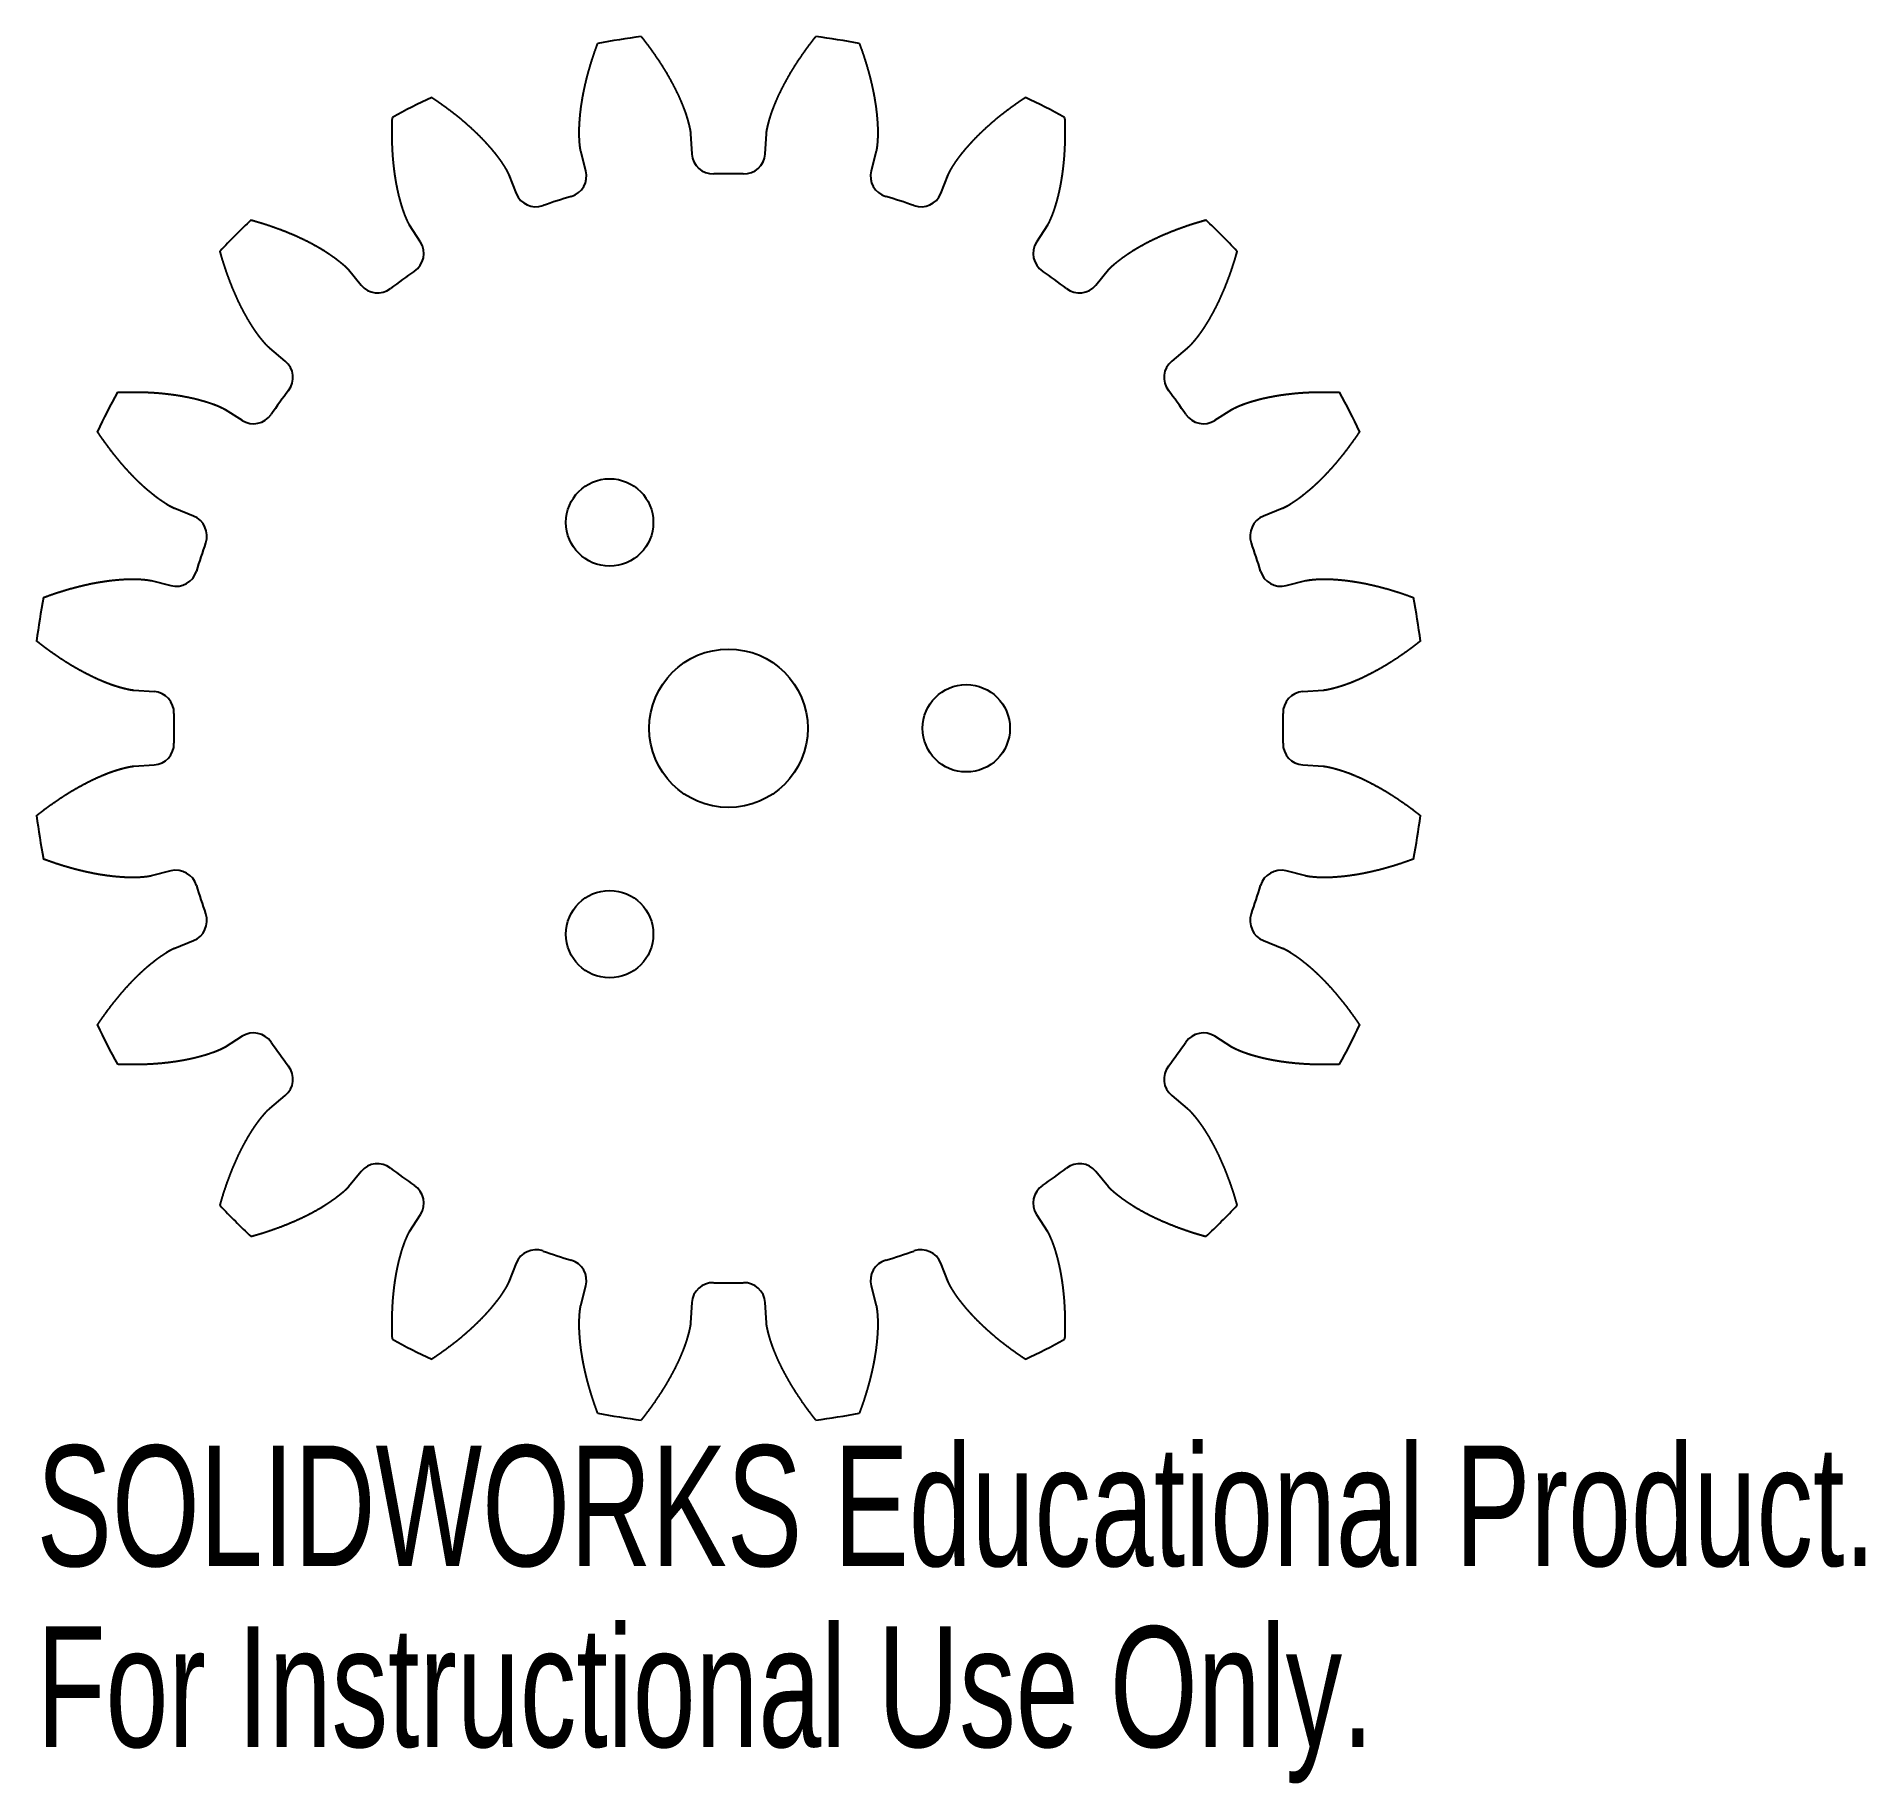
# Model space of a CAD drawing. Header units: inches. Extents: x -1.09 to 1.79, y -1.66 to 1.09.
import ezdxf

# ---------------------------------------------------------------- set-up
doc = ezdxf.new("R2010")
doc.units = ezdxf.units.IN
doc.header["$MEASUREMENT"] = 0
doc.styles.add('SLDTEXTSTYLE0', font='TXT', dxfattribs={"width": 0.7})

msp = doc.modelspace()

# ---------------------------------------------------------------- linework, layer by layer
at = {"color": 7, "linetype": 'Continuous', "lineweight": 25}
for p, q in [((-0.0598, 0.9378), (-0.0577, 0.9061)), ((0.0577, 0.9061), (0.0598, 0.9378)), ((-0.2251, 0.8796), (-0.233, 0.9104)), ((0.233, 0.9104), (0.2251, 0.8796)), ((-0.3466, 0.8734), (-0.3349, 0.8439)), ((0.3349, 0.8439), (0.3466, 0.8734)), ((-0.4859, 0.767), (-0.5029, 0.7938)), ((0.5029, 0.7938), (0.4859, 0.767)), ((-0.5996, 0.7236), (-0.5793, 0.6991)), ((0.5793, 0.6991), (0.5996, 0.7236)), ((-0.6991, 0.5793), (-0.7236, 0.5996)), ((0.7236, 0.5996), (0.6991, 0.5793)), ((-0.7938, 0.5029), (-0.767, 0.4859)), ((0.767, 0.4859), (0.7938, 0.5029)), ((-0.8439, 0.3349), (-0.8734, 0.3466)), ((0.8734, 0.3466), (0.8439, 0.3349)), ((-0.9104, 0.233), (-0.8796, 0.2251)), ((0.8796, 0.2251), (0.9104, 0.233)), ((-0.9061, 0.0577), (-0.9378, 0.0598)), ((0.9378, 0.0598), (0.9061, 0.0577)), ((-0.9378, -0.0598), (-0.9061, -0.0577)), ((0.9061, -0.0577), (0.9378, -0.0598)), ((-0.8796, -0.2251), (-0.9104, -0.233)), ((0.9104, -0.233), (0.8796, -0.2251)), ((-0.8734, -0.3466), (-0.8439, -0.3349)), ((0.8439, -0.3349), (0.8734, -0.3466)), ((-0.767, -0.4859), (-0.7938, -0.5029)), ((0.7938, -0.5029), (0.767, -0.4859)), ((-0.7236, -0.5996), (-0.6991, -0.5793)), ((0.6991, -0.5793), (0.7236, -0.5996)), ((-0.5793, -0.6991), (-0.5996, -0.7236)), ((0.5996, -0.7236), (0.5793, -0.6991)), ((-0.5029, -0.7938), (-0.4859, -0.767)), ((0.4859, -0.767), (0.5029, -0.7938)), ((-0.3349, -0.8439), (-0.3466, -0.8734)), ((0.3466, -0.8734), (0.3349, -0.8439)), ((-0.233, -0.9104), (-0.2251, -0.8796)), ((0.2251, -0.8796), (0.233, -0.9104)), ((-0.0577, -0.9061), (-0.0598, -0.9378)), ((0.0598, -0.9378), (0.0577, -0.9061))]:
    msp.add_line(p, q, dxfattribs=at)
for centre, radius in [((-0.1875, 0.3248), 0.0689), ((0, 0), 0.125), ((0.375, 0), 0.0689), ((-0.1875, -0.3248), 0.0689)]:
    msp.add_circle(centre, radius, dxfattribs=at)
for centre, radius, start, end in [((0, 0), 1.1, 97.1903, 100.8097), ((0, 0), 1.1, 79.1903, 82.8097), ((0, 0), 1.1, 115.1903, 118.8097), ((0, 0), 1.1, 61.1903, 64.8097), ((-0.0243, 0.9082), 0.0336, 183.646, 271.5298), ((0.0243, 0.9082), 0.0336, 268.4702, 356.354), ((-0.2576, 0.8713), 0.0336, 286.4702, 14.354), ((0, 0), 0.875, 88.4702, 91.5298), ((0.2576, 0.8713), 0.0336, 165.646, 253.5298), ((-0.3037, 0.8563), 0.0336, 201.646, 289.5298), ((0, 0), 0.875, 106.4702, 109.5298), ((0, 0), 0.875, 70.4702, 73.5298), ((0.3037, 0.8563), 0.0336, 250.4702, 338.354), ((0, 0), 1.1, 133.1903, 136.8097), ((0, 0), 1.1, 43.1903, 46.8097), ((-0.5142, 0.749), 0.0336, 304.4702, 32.354), ((0.5142, 0.749), 0.0336, 147.646, 235.5298), ((0, 0), 0.875, 124.4702, 127.5298), ((0, 0), 0.875, 52.4702, 55.5298), ((-0.5535, 0.7205), 0.0336, 219.646, 307.5298), ((0.5535, 0.7205), 0.0336, 232.4702, 320.354), ((-0.7205, 0.5535), 0.0336, 322.4702, 50.354), ((0.7205, 0.5535), 0.0336, 129.646, 217.5298), ((0, 0), 1.1, 151.1903, 154.8097), ((0, 0), 0.875, 142.4702, 145.5298), ((0, 0), 0.875, 34.4702, 37.5298), ((0, 0), 1.1, 25.1903, 28.8097), ((-0.749, 0.5142), 0.0336, 237.646, 325.5298), ((0.749, 0.5142), 0.0336, 214.4702, 302.354), ((-0.8563, 0.3037), 0.0336, 340.4702, 68.354), ((0.8563, 0.3037), 0.0336, 111.646, 199.5298), ((0, 0), 0.875, 160.4702, 163.5298), ((0, 0), 0.875, 16.4702, 19.5298), ((-0.8713, 0.2576), 0.0336, 255.646, 343.5298), ((0.8713, 0.2576), 0.0336, 196.4702, 284.354), ((0, 0), 1.1, 169.1903, 172.8097), ((0, 0), 1.1, 7.1903, 10.8097), ((-0.9082, 0.0243), 0.0336, 358.4702, 86.354), ((0.9082, 0.0243), 0.0336, 93.646, 181.5298), ((0, 0), 0.875, 178.4702, 181.5298), ((0, 0), 0.875, 358.4702, 1.5298), ((-0.9082, -0.0243), 0.0336, 273.646, 1.5298), ((0.9082, -0.0243), 0.0336, 178.4702, 266.354), ((0, 0), 1.1, 187.1903, 190.8097), ((0, 0), 1.1, 349.1903, 352.8097), ((-0.8713, -0.2576), 0.0336, 16.4702, 104.354), ((0.8713, -0.2576), 0.0336, 75.646, 163.5298), ((0, 0), 0.875, 196.4702, 199.5298), ((0, 0), 0.875, 340.4702, 343.5298), ((-0.8563, -0.3037), 0.0336, 291.646, 19.5298), ((0.8563, -0.3037), 0.0336, 160.4702, 248.354), ((0, 0), 1.1, 205.1903, 208.8097), ((-0.749, -0.5142), 0.0336, 34.4702, 122.354), ((0.749, -0.5142), 0.0336, 57.646, 145.5298), ((0, 0), 1.1, 331.1903, 334.8097), ((0, 0), 0.875, 214.4702, 217.5298), ((0, 0), 0.875, 322.4702, 325.5298), ((-0.7205, -0.5535), 0.0336, 309.646, 37.5298), ((0.7205, -0.5535), 0.0336, 142.4702, 230.354), ((-0.5535, -0.7205), 0.0336, 52.4702, 140.354), ((0.5535, -0.7205), 0.0336, 39.646, 127.5298), ((0, 0), 0.875, 232.4702, 235.5298), ((0, 0), 0.875, 304.4702, 307.5298), ((-0.5142, -0.749), 0.0336, 327.646, 55.5298), ((0.5142, -0.749), 0.0336, 124.4702, 212.354), ((0, 0), 1.1, 223.1903, 226.8097), ((0, 0), 1.1, 313.1903, 316.8097), ((-0.3037, -0.8563), 0.0336, 70.4702, 158.354), ((0, 0), 0.875, 250.4702, 253.5298), ((0, 0), 0.875, 286.4702, 289.5298), ((0.3037, -0.8563), 0.0336, 21.646, 109.5298), ((-0.2576, -0.8713), 0.0336, 345.646, 73.5298), ((0.2576, -0.8713), 0.0336, 106.4702, 194.354), ((-0.0243, -0.9082), 0.0336, 88.4702, 176.354), ((0, 0), 0.875, 268.4702, 271.5298), ((0.0243, -0.9082), 0.0336, 3.646, 91.5298), ((0, 0), 1.1, 241.1903, 244.8097), ((0, 0), 1.1, 295.1903, 298.8097), ((0, 0), 1.1, 259.1903, 262.8097), ((0, 0), 1.1, 277.1903, 280.8097)]:
    msp.add_arc(centre, radius, start, end, dxfattribs=at)
for points, knots in [([(-0.233, 0.9104), (-0.233, 0.9106), (-0.2332, 0.9113), (-0.2334, 0.9127), (-0.2338, 0.9149), (-0.2342, 0.9177), (-0.2346, 0.9213), (-0.235, 0.9257), (-0.2353, 0.9305), (-0.2354, 0.9357), (-0.2354, 0.9409), (-0.2354, 0.9462), (-0.2352, 0.9514), (-0.2348, 0.9577), (-0.2342, 0.9654), (-0.2333, 0.9743), (-0.2319, 0.9845), (-0.2302, 0.9949), (-0.2283, 1.0051), (-0.226, 1.0154), (-0.2236, 1.0255), (-0.2209, 1.0359), (-0.2181, 1.0455), (-0.2148, 1.0562), (-0.2119, 1.0649), (-0.2087, 1.0739), (-0.2071, 1.0783), (-0.2063, 1.0805)], [0, 0, 0, 0, 0, 0.0053767, 0.0150837, 0.0285318, 0.0466101, 0.0648548, 0.0921105, 0.1194762, 0.1468425, 0.1742089, 0.201575, 0.228941, 0.2563073, 0.307035, 0.3617674, 0.4164997, 0.4712319, 0.5259643, 0.5806966, 0.635429, 0.6901614, 0.7448937, 0.7996261, 0.8543584, 0.9090909, 0.9090909, 0.9090909, 0.9090909, 0.9090909]), ([(-0.1377, 1.0913), (-0.1362, 1.0895), (-0.1333, 1.0858), (-0.1275, 1.0783), (-0.1221, 1.0709), (-0.1156, 1.0617), (-0.11, 1.0534), (-0.1042, 1.0444), (-0.0988, 1.0356), (-0.0935, 1.0264), (-0.0885, 1.0173), (-0.0837, 1.008), (-0.0792, 0.9987), (-0.0756, 0.9905), (-0.0726, 0.9834), (-0.0703, 0.9775), (-0.0685, 0.9726), (-0.0668, 0.9676), (-0.0653, 0.9626), (-0.0638, 0.9576), (-0.0626, 0.953), (-0.0616, 0.9487), (-0.0608, 0.9451), (-0.0603, 0.9423), (-0.06, 0.9401), (-0.0598, 0.9388), (-0.0598, 0.938), (-0.0598, 0.9378)], [0, 0, 0, 0, 0, 0.0547325, 0.1094648, 0.1641972, 0.2189295, 0.2736619, 0.3283943, 0.3831266, 0.437859, 0.4925913, 0.5473236, 0.6020559, 0.6527836, 0.6801499, 0.707516, 0.7348821, 0.7622484, 0.7896147, 0.8169804, 0.8442361, 0.8624808, 0.8805591, 0.8940072, 0.9037142, 0.9090909, 0.9090909, 0.9090909, 0.9090909, 0.9090909]), ([(0.0598, 0.9378), (0.0598, 0.938), (0.0598, 0.9388), (0.06, 0.9401), (0.0603, 0.9423), (0.0608, 0.9451), (0.0616, 0.9487), (0.0626, 0.953), (0.0638, 0.9576), (0.0653, 0.9626), (0.0668, 0.9676), (0.0685, 0.9726), (0.0703, 0.9775), (0.0726, 0.9834), (0.0756, 0.9905), (0.0792, 0.9987), (0.0837, 1.008), (0.0885, 1.0173), (0.0935, 1.0264), (0.0988, 1.0356), (0.1042, 1.0444), (0.11, 1.0534), (0.1156, 1.0617), (0.1221, 1.0709), (0.1275, 1.0783), (0.1333, 1.0858), (0.1362, 1.0895), (0.1377, 1.0913)], [0, 0, 0, 0, 0, 0.0053767, 0.0150837, 0.0285318, 0.0466101, 0.0648548, 0.0921105, 0.1194762, 0.1468425, 0.1742089, 0.201575, 0.228941, 0.2563073, 0.307035, 0.3617674, 0.4164997, 0.4712319, 0.5259643, 0.5806966, 0.635429, 0.6901614, 0.7448937, 0.7996261, 0.8543584, 0.9090909, 0.9090909, 0.9090909, 0.9090909, 0.9090909]), ([(0.2063, 1.0805), (0.2071, 1.0783), (0.2087, 1.0739), (0.2119, 1.0649), (0.2148, 1.0562), (0.2181, 1.0455), (0.2209, 1.0359), (0.2236, 1.0255), (0.226, 1.0154), (0.2283, 1.0051), (0.2302, 0.9949), (0.2319, 0.9845), (0.2333, 0.9743), (0.2342, 0.9654), (0.2348, 0.9577), (0.2352, 0.9514), (0.2354, 0.9462), (0.2354, 0.9409), (0.2354, 0.9357), (0.2353, 0.9305), (0.235, 0.9257), (0.2346, 0.9213), (0.2342, 0.9177), (0.2338, 0.9149), (0.2334, 0.9127), (0.2332, 0.9113), (0.233, 0.9106), (0.233, 0.9104)], [0, 0, 0, 0, 0, 0.0547325, 0.1094648, 0.1641972, 0.2189295, 0.2736619, 0.3283943, 0.3831266, 0.437859, 0.4925913, 0.5473236, 0.6020559, 0.6527836, 0.6801499, 0.707516, 0.7348821, 0.7622484, 0.7896147, 0.8169804, 0.8442361, 0.8624808, 0.8805591, 0.8940072, 0.9037142, 0.9090909, 0.9090909, 0.9090909, 0.9090909, 0.9090909]), ([(-0.4682, 0.9954), (-0.4662, 0.9941), (-0.4623, 0.9915), (-0.4545, 0.9861), (-0.4471, 0.9807), (-0.438, 0.974), (-0.4302, 0.9679), (-0.4218, 0.9611), (-0.414, 0.9544), (-0.4061, 0.9473), (-0.3985, 0.9402), (-0.391, 0.9328), (-0.384, 0.9254), (-0.3779, 0.9187), (-0.373, 0.9129), (-0.369, 0.9079), (-0.3657, 0.9038), (-0.3626, 0.8996), (-0.3595, 0.8954), (-0.3566, 0.891), (-0.354, 0.887), (-0.3517, 0.8833), (-0.3499, 0.8801), (-0.3486, 0.8776), (-0.3476, 0.8756), (-0.347, 0.8743), (-0.3467, 0.8737), (-0.3466, 0.8734)], [0, 0, 0, 0, 0, 0.0547325, 0.1094648, 0.1641972, 0.2189295, 0.2736619, 0.3283943, 0.3831266, 0.437859, 0.4925913, 0.5473236, 0.6020559, 0.6527836, 0.6801499, 0.707516, 0.7348821, 0.7622484, 0.7896147, 0.8169804, 0.8442361, 0.8624808, 0.8805591, 0.8940072, 0.9037142, 0.9090909, 0.9090909, 0.9090909, 0.9090909, 0.9090909]), ([(0.3466, 0.8734), (0.3467, 0.8737), (0.347, 0.8743), (0.3476, 0.8756), (0.3486, 0.8776), (0.3499, 0.8801), (0.3517, 0.8833), (0.354, 0.887), (0.3566, 0.891), (0.3595, 0.8954), (0.3626, 0.8996), (0.3657, 0.9038), (0.369, 0.9079), (0.373, 0.9129), (0.3779, 0.9187), (0.384, 0.9254), (0.391, 0.9328), (0.3985, 0.9402), (0.4061, 0.9473), (0.414, 0.9544), (0.4218, 0.9611), (0.4302, 0.9679), (0.438, 0.974), (0.4471, 0.9807), (0.4545, 0.9861), (0.4623, 0.9915), (0.4662, 0.9941), (0.4682, 0.9954)], [0, 0, 0, 0, 0, 0.0053767, 0.0150837, 0.0285318, 0.0466101, 0.0648548, 0.0921105, 0.1194762, 0.1468425, 0.1742089, 0.201575, 0.228941, 0.2563073, 0.307035, 0.3617674, 0.4164997, 0.4712319, 0.5259643, 0.5806966, 0.635429, 0.6901614, 0.7448937, 0.7996261, 0.8543584, 0.9090909, 0.9090909, 0.9090909, 0.9090909, 0.9090909]), ([(-0.5029, 0.7938), (-0.503, 0.794), (-0.5034, 0.7947), (-0.504, 0.7958), (-0.5051, 0.7978), (-0.5063, 0.8004), (-0.5078, 0.8037), (-0.5095, 0.8077), (-0.5113, 0.8122), (-0.513, 0.8171), (-0.5147, 0.8221), (-0.5162, 0.8271), (-0.5176, 0.8322), (-0.5193, 0.8383), (-0.5211, 0.8458), (-0.5229, 0.8545), (-0.5248, 0.8646), (-0.5264, 0.875), (-0.5277, 0.8854), (-0.5288, 0.8959), (-0.5296, 0.9062), (-0.5302, 0.9169), (-0.5305, 0.9269), (-0.5306, 0.9382), (-0.5306, 0.9473), (-0.5304, 0.9568), (-0.5302, 0.9615), (-0.5301, 0.9638)], [0, 0, 0, 0, 0, 0.0053767, 0.0150837, 0.0285318, 0.0466101, 0.0648548, 0.0921105, 0.1194762, 0.1468425, 0.1742089, 0.201575, 0.228941, 0.2563073, 0.307035, 0.3617674, 0.4164997, 0.4712319, 0.5259643, 0.5806966, 0.635429, 0.6901614, 0.7448937, 0.7996261, 0.8543584, 0.9090909, 0.9090909, 0.9090909, 0.9090909, 0.9090909]), ([(0.5301, 0.9638), (0.5302, 0.9615), (0.5304, 0.9568), (0.5306, 0.9473), (0.5306, 0.9382), (0.5305, 0.9269), (0.5302, 0.9169), (0.5296, 0.9062), (0.5288, 0.8959), (0.5277, 0.8854), (0.5264, 0.875), (0.5248, 0.8646), (0.5229, 0.8545), (0.5211, 0.8458), (0.5193, 0.8383), (0.5176, 0.8322), (0.5162, 0.8271), (0.5147, 0.8221), (0.513, 0.8171), (0.5113, 0.8122), (0.5095, 0.8077), (0.5078, 0.8037), (0.5063, 0.8004), (0.5051, 0.7978), (0.504, 0.7958), (0.5034, 0.7947), (0.503, 0.794), (0.5029, 0.7938)], [0, 0, 0, 0, 0, 0.0547325, 0.1094648, 0.1641972, 0.2189295, 0.2736619, 0.3283943, 0.3831266, 0.437859, 0.4925913, 0.5473236, 0.6020559, 0.6527836, 0.6801499, 0.707516, 0.7348821, 0.7622484, 0.7896147, 0.8169804, 0.8442361, 0.8624808, 0.8805591, 0.8940072, 0.9037142, 0.9090909, 0.9090909, 0.9090909, 0.9090909, 0.9090909]), ([(-0.7529, 0.802), (-0.7506, 0.8014), (-0.7461, 0.8001), (-0.737, 0.7974), (-0.7283, 0.7946), (-0.7176, 0.791), (-0.7082, 0.7875), (-0.6982, 0.7837), (-0.6886, 0.7797), (-0.679, 0.7755), (-0.6695, 0.771), (-0.6601, 0.7663), (-0.6511, 0.7614), (-0.6433, 0.7569), (-0.6368, 0.7529), (-0.6315, 0.7495), (-0.6271, 0.7465), (-0.6228, 0.7435), (-0.6186, 0.7404), (-0.6145, 0.7372), (-0.6108, 0.7342), (-0.6075, 0.7314), (-0.6047, 0.7289), (-0.6027, 0.7269), (-0.6011, 0.7253), (-0.6002, 0.7243), (-0.5997, 0.7238), (-0.5996, 0.7236)], [0, 0, 0, 0, 0, 0.0547325, 0.1094648, 0.1641972, 0.2189295, 0.2736619, 0.3283943, 0.3831266, 0.437859, 0.4925913, 0.5473236, 0.6020559, 0.6527836, 0.6801499, 0.707516, 0.7348821, 0.7622484, 0.7896147, 0.8169804, 0.8442361, 0.8624808, 0.8805591, 0.8940072, 0.9037142, 0.9090909, 0.9090909, 0.9090909, 0.9090909, 0.9090909]), ([(0.5996, 0.7236), (0.5997, 0.7238), (0.6002, 0.7243), (0.6011, 0.7253), (0.6027, 0.7269), (0.6047, 0.7289), (0.6075, 0.7314), (0.6108, 0.7342), (0.6145, 0.7372), (0.6186, 0.7404), (0.6228, 0.7435), (0.6271, 0.7465), (0.6315, 0.7495), (0.6368, 0.7529), (0.6433, 0.7569), (0.6511, 0.7614), (0.6601, 0.7663), (0.6695, 0.771), (0.679, 0.7755), (0.6886, 0.7797), (0.6982, 0.7837), (0.7082, 0.7875), (0.7176, 0.791), (0.7283, 0.7946), (0.737, 0.7974), (0.7461, 0.8001), (0.7506, 0.8014), (0.7529, 0.802)], [0, 0, 0, 0, 0, 0.0053767, 0.0150837, 0.0285318, 0.0466101, 0.0648548, 0.0921105, 0.1194762, 0.1468425, 0.1742089, 0.201575, 0.228941, 0.2563073, 0.307035, 0.3617674, 0.4164997, 0.4712319, 0.5259643, 0.5806966, 0.635429, 0.6901614, 0.7448937, 0.7996261, 0.8543584, 0.9090909, 0.9090909, 0.9090909, 0.9090909, 0.9090909]), ([(-0.7236, 0.5996), (-0.7238, 0.5997), (-0.7243, 0.6002), (-0.7253, 0.6011), (-0.7269, 0.6027), (-0.7289, 0.6047), (-0.7314, 0.6075), (-0.7342, 0.6108), (-0.7372, 0.6145), (-0.7404, 0.6186), (-0.7435, 0.6228), (-0.7465, 0.6271), (-0.7495, 0.6315), (-0.7529, 0.6368), (-0.7569, 0.6433), (-0.7614, 0.6511), (-0.7663, 0.6601), (-0.771, 0.6695), (-0.7755, 0.679), (-0.7797, 0.6886), (-0.7837, 0.6982), (-0.7875, 0.7082), (-0.791, 0.7176), (-0.7946, 0.7283), (-0.7974, 0.737), (-0.8001, 0.7461), (-0.8014, 0.7506), (-0.802, 0.7529)], [0, 0, 0, 0, 0, 0.0053767, 0.0150837, 0.0285318, 0.0466101, 0.0648548, 0.0921105, 0.1194762, 0.1468425, 0.1742089, 0.201575, 0.228941, 0.2563073, 0.307035, 0.3617674, 0.4164997, 0.4712319, 0.5259643, 0.5806966, 0.635429, 0.6901614, 0.7448937, 0.7996261, 0.8543584, 0.9090909, 0.9090909, 0.9090909, 0.9090909, 0.9090909]), ([(0.802, 0.7529), (0.8014, 0.7506), (0.8001, 0.7461), (0.7974, 0.737), (0.7946, 0.7283), (0.791, 0.7176), (0.7875, 0.7082), (0.7837, 0.6982), (0.7797, 0.6886), (0.7755, 0.679), (0.771, 0.6695), (0.7663, 0.6601), (0.7614, 0.6511), (0.7569, 0.6433), (0.7529, 0.6368), (0.7495, 0.6315), (0.7465, 0.6271), (0.7435, 0.6228), (0.7404, 0.6186), (0.7372, 0.6145), (0.7342, 0.6108), (0.7314, 0.6075), (0.7289, 0.6047), (0.7269, 0.6027), (0.7253, 0.6011), (0.7243, 0.6002), (0.7238, 0.5997), (0.7236, 0.5996)], [0, 0, 0, 0, 0, 0.0547325, 0.1094648, 0.1641972, 0.2189295, 0.2736619, 0.3283943, 0.3831266, 0.437859, 0.4925913, 0.5473236, 0.6020559, 0.6527836, 0.6801499, 0.707516, 0.7348821, 0.7622484, 0.7896147, 0.8169804, 0.8442361, 0.8624808, 0.8805591, 0.8940072, 0.9037142, 0.9090909, 0.9090909, 0.9090909, 0.9090909, 0.9090909]), ([(-0.9638, 0.5301), (-0.9615, 0.5302), (-0.9568, 0.5304), (-0.9473, 0.5306), (-0.9382, 0.5306), (-0.9269, 0.5305), (-0.9169, 0.5302), (-0.9062, 0.5296), (-0.8959, 0.5288), (-0.8854, 0.5277), (-0.875, 0.5264), (-0.8646, 0.5248), (-0.8545, 0.5229), (-0.8458, 0.5211), (-0.8383, 0.5193), (-0.8322, 0.5176), (-0.8271, 0.5162), (-0.8221, 0.5147), (-0.8171, 0.513), (-0.8122, 0.5113), (-0.8077, 0.5095), (-0.8037, 0.5078), (-0.8004, 0.5063), (-0.7978, 0.5051), (-0.7958, 0.504), (-0.7947, 0.5034), (-0.794, 0.503), (-0.7938, 0.5029)], [0, 0, 0, 0, 0, 0.0547325, 0.1094648, 0.1641972, 0.2189295, 0.2736619, 0.3283943, 0.3831266, 0.437859, 0.4925913, 0.5473236, 0.6020559, 0.6527836, 0.6801499, 0.707516, 0.7348821, 0.7622484, 0.7896147, 0.8169804, 0.8442361, 0.8624808, 0.8805591, 0.8940072, 0.9037142, 0.9090909, 0.9090909, 0.9090909, 0.9090909, 0.9090909]), ([(0.7938, 0.5029), (0.794, 0.503), (0.7947, 0.5034), (0.7958, 0.504), (0.7978, 0.5051), (0.8004, 0.5063), (0.8037, 0.5078), (0.8077, 0.5095), (0.8122, 0.5113), (0.8171, 0.513), (0.8221, 0.5147), (0.8271, 0.5162), (0.8322, 0.5176), (0.8383, 0.5193), (0.8458, 0.5211), (0.8545, 0.5229), (0.8646, 0.5248), (0.875, 0.5264), (0.8854, 0.5277), (0.8959, 0.5288), (0.9062, 0.5296), (0.9169, 0.5302), (0.9269, 0.5305), (0.9382, 0.5306), (0.9473, 0.5306), (0.9568, 0.5304), (0.9615, 0.5302), (0.9638, 0.5301)], [0, 0, 0, 0, 0, 0.0053767, 0.0150837, 0.0285318, 0.0466101, 0.0648548, 0.0921105, 0.1194762, 0.1468425, 0.1742089, 0.201575, 0.228941, 0.2563073, 0.307035, 0.3617674, 0.4164997, 0.4712319, 0.5259643, 0.5806966, 0.635429, 0.6901614, 0.7448937, 0.7996261, 0.8543584, 0.9090909, 0.9090909, 0.9090909, 0.9090909, 0.9090909]), ([(-0.8734, 0.3466), (-0.8737, 0.3467), (-0.8743, 0.347), (-0.8756, 0.3476), (-0.8776, 0.3486), (-0.8801, 0.3499), (-0.8833, 0.3517), (-0.887, 0.354), (-0.891, 0.3566), (-0.8954, 0.3595), (-0.8996, 0.3626), (-0.9038, 0.3657), (-0.9079, 0.369), (-0.9129, 0.373), (-0.9187, 0.3779), (-0.9254, 0.384), (-0.9328, 0.391), (-0.9402, 0.3985), (-0.9473, 0.4061), (-0.9544, 0.414), (-0.9611, 0.4218), (-0.9679, 0.4302), (-0.974, 0.438), (-0.9807, 0.4471), (-0.9861, 0.4545), (-0.9915, 0.4623), (-0.9941, 0.4662), (-0.9954, 0.4682)], [0, 0, 0, 0, 0, 0.0053767, 0.0150837, 0.0285318, 0.0466101, 0.0648548, 0.0921105, 0.1194762, 0.1468425, 0.1742089, 0.201575, 0.228941, 0.2563073, 0.307035, 0.3617674, 0.4164997, 0.4712319, 0.5259643, 0.5806966, 0.635429, 0.6901614, 0.7448937, 0.7996261, 0.8543584, 0.9090909, 0.9090909, 0.9090909, 0.9090909, 0.9090909]), ([(0.9954, 0.4682), (0.9941, 0.4662), (0.9915, 0.4623), (0.9861, 0.4545), (0.9807, 0.4471), (0.974, 0.438), (0.9679, 0.4302), (0.9611, 0.4218), (0.9544, 0.414), (0.9473, 0.4061), (0.9402, 0.3985), (0.9328, 0.391), (0.9254, 0.384), (0.9187, 0.3779), (0.9129, 0.373), (0.9079, 0.369), (0.9038, 0.3657), (0.8996, 0.3626), (0.8954, 0.3595), (0.891, 0.3566), (0.887, 0.354), (0.8833, 0.3517), (0.8801, 0.3499), (0.8776, 0.3486), (0.8756, 0.3476), (0.8743, 0.347), (0.8737, 0.3467), (0.8734, 0.3466)], [0, 0, 0, 0, 0, 0.0547325, 0.1094648, 0.1641972, 0.2189295, 0.2736619, 0.3283943, 0.3831266, 0.437859, 0.4925913, 0.5473236, 0.6020559, 0.6527836, 0.6801499, 0.707516, 0.7348821, 0.7622484, 0.7896147, 0.8169804, 0.8442361, 0.8624808, 0.8805591, 0.8940072, 0.9037142, 0.9090909, 0.9090909, 0.9090909, 0.9090909, 0.9090909]), ([(-1.0805, 0.2063), (-1.0783, 0.2071), (-1.0739, 0.2087), (-1.0649, 0.2119), (-1.0562, 0.2148), (-1.0455, 0.2181), (-1.0359, 0.2209), (-1.0255, 0.2236), (-1.0154, 0.226), (-1.0051, 0.2283), (-0.9949, 0.2302), (-0.9845, 0.2319), (-0.9743, 0.2333), (-0.9654, 0.2342), (-0.9577, 0.2348), (-0.9514, 0.2352), (-0.9462, 0.2354), (-0.9409, 0.2354), (-0.9357, 0.2354), (-0.9305, 0.2353), (-0.9257, 0.235), (-0.9213, 0.2346), (-0.9177, 0.2342), (-0.9149, 0.2338), (-0.9127, 0.2334), (-0.9113, 0.2332), (-0.9106, 0.233), (-0.9104, 0.233)], [0, 0, 0, 0, 0, 0.0547325, 0.1094648, 0.1641972, 0.2189295, 0.2736619, 0.3283943, 0.3831266, 0.437859, 0.4925913, 0.5473236, 0.6020559, 0.6527836, 0.6801499, 0.707516, 0.7348821, 0.7622484, 0.7896147, 0.8169804, 0.8442361, 0.8624808, 0.8805591, 0.8940072, 0.9037142, 0.9090909, 0.9090909, 0.9090909, 0.9090909, 0.9090909]), ([(0.9104, 0.233), (0.9106, 0.233), (0.9113, 0.2332), (0.9127, 0.2334), (0.9149, 0.2338), (0.9177, 0.2342), (0.9213, 0.2346), (0.9257, 0.235), (0.9305, 0.2353), (0.9357, 0.2354), (0.9409, 0.2354), (0.9462, 0.2354), (0.9514, 0.2352), (0.9577, 0.2348), (0.9654, 0.2342), (0.9743, 0.2333), (0.9845, 0.2319), (0.9949, 0.2302), (1.0051, 0.2283), (1.0154, 0.226), (1.0255, 0.2236), (1.0359, 0.2209), (1.0455, 0.2181), (1.0562, 0.2148), (1.0649, 0.2119), (1.0739, 0.2087), (1.0783, 0.2071), (1.0805, 0.2063)], [0, 0, 0, 0, 0, 0.0053767, 0.0150837, 0.0285318, 0.0466101, 0.0648548, 0.0921105, 0.1194762, 0.1468425, 0.1742089, 0.201575, 0.228941, 0.2563073, 0.307035, 0.3617674, 0.4164997, 0.4712319, 0.5259643, 0.5806966, 0.635429, 0.6901614, 0.7448937, 0.7996261, 0.8543584, 0.9090909, 0.9090909, 0.9090909, 0.9090909, 0.9090909]), ([(-0.9378, 0.0598), (-0.938, 0.0598), (-0.9388, 0.0598), (-0.9401, 0.06), (-0.9423, 0.0603), (-0.9451, 0.0608), (-0.9487, 0.0616), (-0.953, 0.0626), (-0.9576, 0.0638), (-0.9626, 0.0653), (-0.9676, 0.0668), (-0.9726, 0.0685), (-0.9775, 0.0703), (-0.9834, 0.0726), (-0.9905, 0.0756), (-0.9987, 0.0792), (-1.008, 0.0837), (-1.0173, 0.0885), (-1.0264, 0.0935), (-1.0356, 0.0988), (-1.0444, 0.1042), (-1.0534, 0.11), (-1.0617, 0.1156), (-1.0709, 0.1221), (-1.0783, 0.1275), (-1.0858, 0.1333), (-1.0895, 0.1362), (-1.0913, 0.1377)], [0, 0, 0, 0, 0, 0.0053767, 0.0150837, 0.0285318, 0.0466101, 0.0648548, 0.0921105, 0.1194762, 0.1468425, 0.1742089, 0.201575, 0.228941, 0.2563073, 0.307035, 0.3617674, 0.4164997, 0.4712319, 0.5259643, 0.5806966, 0.635429, 0.6901614, 0.7448937, 0.7996261, 0.8543584, 0.9090909, 0.9090909, 0.9090909, 0.9090909, 0.9090909]), ([(1.0913, 0.1377), (1.0895, 0.1362), (1.0858, 0.1333), (1.0783, 0.1275), (1.0709, 0.1221), (1.0617, 0.1156), (1.0534, 0.11), (1.0444, 0.1042), (1.0356, 0.0988), (1.0264, 0.0935), (1.0173, 0.0885), (1.008, 0.0837), (0.9987, 0.0792), (0.9905, 0.0756), (0.9834, 0.0726), (0.9775, 0.0703), (0.9726, 0.0685), (0.9676, 0.0668), (0.9626, 0.0653), (0.9576, 0.0638), (0.953, 0.0626), (0.9487, 0.0616), (0.9451, 0.0608), (0.9423, 0.0603), (0.9401, 0.06), (0.9388, 0.0598), (0.938, 0.0598), (0.9378, 0.0598)], [0, 0, 0, 0, 0, 0.0547325, 0.1094648, 0.1641972, 0.2189295, 0.2736619, 0.3283943, 0.3831266, 0.437859, 0.4925913, 0.5473236, 0.6020559, 0.6527836, 0.6801499, 0.707516, 0.7348821, 0.7622484, 0.7896147, 0.8169804, 0.8442361, 0.8624808, 0.8805591, 0.8940072, 0.9037142, 0.9090909, 0.9090909, 0.9090909, 0.9090909, 0.9090909]), ([(-1.0913, -0.1377), (-1.0895, -0.1362), (-1.0858, -0.1333), (-1.0783, -0.1275), (-1.0709, -0.1221), (-1.0617, -0.1156), (-1.0534, -0.11), (-1.0444, -0.1042), (-1.0356, -0.0988), (-1.0264, -0.0935), (-1.0173, -0.0885), (-1.008, -0.0837), (-0.9987, -0.0792), (-0.9905, -0.0756), (-0.9834, -0.0726), (-0.9775, -0.0703), (-0.9726, -0.0685), (-0.9676, -0.0668), (-0.9626, -0.0653), (-0.9576, -0.0638), (-0.953, -0.0626), (-0.9487, -0.0616), (-0.9451, -0.0608), (-0.9423, -0.0603), (-0.9401, -0.06), (-0.9388, -0.0598), (-0.938, -0.0598), (-0.9378, -0.0598)], [0, 0, 0, 0, 0, 0.0547325, 0.1094648, 0.1641972, 0.2189295, 0.2736619, 0.3283943, 0.3831266, 0.437859, 0.4925913, 0.5473236, 0.6020559, 0.6527836, 0.6801499, 0.707516, 0.7348821, 0.7622484, 0.7896147, 0.8169804, 0.8442361, 0.8624808, 0.8805591, 0.8940072, 0.9037142, 0.9090909, 0.9090909, 0.9090909, 0.9090909, 0.9090909]), ([(0.9378, -0.0598), (0.938, -0.0598), (0.9388, -0.0598), (0.9401, -0.06), (0.9423, -0.0603), (0.9451, -0.0608), (0.9487, -0.0616), (0.953, -0.0626), (0.9576, -0.0638), (0.9626, -0.0653), (0.9676, -0.0668), (0.9726, -0.0685), (0.9775, -0.0703), (0.9834, -0.0726), (0.9905, -0.0756), (0.9987, -0.0792), (1.008, -0.0837), (1.0173, -0.0885), (1.0264, -0.0935), (1.0356, -0.0988), (1.0444, -0.1042), (1.0534, -0.11), (1.0617, -0.1156), (1.0709, -0.1221), (1.0783, -0.1275), (1.0858, -0.1333), (1.0895, -0.1362), (1.0913, -0.1377)], [0, 0, 0, 0, 0, 0.0053767, 0.0150837, 0.0285318, 0.0466101, 0.0648548, 0.0921105, 0.1194762, 0.1468425, 0.1742089, 0.201575, 0.228941, 0.2563073, 0.307035, 0.3617674, 0.4164997, 0.4712319, 0.5259643, 0.5806966, 0.635429, 0.6901614, 0.7448937, 0.7996261, 0.8543584, 0.9090909, 0.9090909, 0.9090909, 0.9090909, 0.9090909]), ([(-0.9104, -0.233), (-0.9106, -0.233), (-0.9113, -0.2332), (-0.9127, -0.2334), (-0.9149, -0.2338), (-0.9177, -0.2342), (-0.9213, -0.2346), (-0.9257, -0.235), (-0.9305, -0.2353), (-0.9357, -0.2354), (-0.9409, -0.2354), (-0.9462, -0.2354), (-0.9514, -0.2352), (-0.9577, -0.2348), (-0.9654, -0.2342), (-0.9743, -0.2333), (-0.9845, -0.2319), (-0.9949, -0.2302), (-1.0051, -0.2283), (-1.0154, -0.226), (-1.0255, -0.2236), (-1.0359, -0.2209), (-1.0455, -0.2181), (-1.0562, -0.2148), (-1.0649, -0.2119), (-1.0739, -0.2087), (-1.0783, -0.2071), (-1.0805, -0.2063)], [0, 0, 0, 0, 0, 0.0053767, 0.0150837, 0.0285318, 0.0466101, 0.0648548, 0.0921105, 0.1194762, 0.1468425, 0.1742089, 0.201575, 0.228941, 0.2563073, 0.307035, 0.3617674, 0.4164997, 0.4712319, 0.5259643, 0.5806966, 0.635429, 0.6901614, 0.7448937, 0.7996261, 0.8543584, 0.9090909, 0.9090909, 0.9090909, 0.9090909, 0.9090909]), ([(1.0805, -0.2063), (1.0783, -0.2071), (1.0739, -0.2087), (1.0649, -0.2119), (1.0562, -0.2148), (1.0455, -0.2181), (1.0359, -0.2209), (1.0255, -0.2236), (1.0154, -0.226), (1.0051, -0.2283), (0.9949, -0.2302), (0.9845, -0.2319), (0.9743, -0.2333), (0.9654, -0.2342), (0.9577, -0.2348), (0.9514, -0.2352), (0.9462, -0.2354), (0.9409, -0.2354), (0.9357, -0.2354), (0.9305, -0.2353), (0.9257, -0.235), (0.9213, -0.2346), (0.9177, -0.2342), (0.9149, -0.2338), (0.9127, -0.2334), (0.9113, -0.2332), (0.9106, -0.233), (0.9104, -0.233)], [0, 0, 0, 0, 0, 0.0547325, 0.1094648, 0.1641972, 0.2189295, 0.2736619, 0.3283943, 0.3831266, 0.437859, 0.4925913, 0.5473236, 0.6020559, 0.6527836, 0.6801499, 0.707516, 0.7348821, 0.7622484, 0.7896147, 0.8169804, 0.8442361, 0.8624808, 0.8805591, 0.8940072, 0.9037142, 0.9090909, 0.9090909, 0.9090909, 0.9090909, 0.9090909]), ([(-0.9954, -0.4682), (-0.9941, -0.4662), (-0.9915, -0.4623), (-0.9861, -0.4545), (-0.9807, -0.4471), (-0.974, -0.438), (-0.9679, -0.4302), (-0.9611, -0.4218), (-0.9544, -0.414), (-0.9473, -0.4061), (-0.9402, -0.3985), (-0.9328, -0.391), (-0.9254, -0.384), (-0.9187, -0.3779), (-0.9129, -0.373), (-0.9079, -0.369), (-0.9038, -0.3657), (-0.8996, -0.3626), (-0.8954, -0.3595), (-0.891, -0.3566), (-0.887, -0.354), (-0.8833, -0.3517), (-0.8801, -0.3499), (-0.8776, -0.3486), (-0.8756, -0.3476), (-0.8743, -0.347), (-0.8737, -0.3467), (-0.8734, -0.3466)], [0, 0, 0, 0, 0, 0.0547325, 0.1094648, 0.1641972, 0.2189295, 0.2736619, 0.3283943, 0.3831266, 0.437859, 0.4925913, 0.5473236, 0.6020559, 0.6527836, 0.6801499, 0.707516, 0.7348821, 0.7622484, 0.7896147, 0.8169804, 0.8442361, 0.8624808, 0.8805591, 0.8940072, 0.9037142, 0.9090909, 0.9090909, 0.9090909, 0.9090909, 0.9090909]), ([(0.8734, -0.3466), (0.8737, -0.3467), (0.8743, -0.347), (0.8756, -0.3476), (0.8776, -0.3486), (0.8801, -0.3499), (0.8833, -0.3517), (0.887, -0.354), (0.891, -0.3566), (0.8954, -0.3595), (0.8996, -0.3626), (0.9038, -0.3657), (0.9079, -0.369), (0.9129, -0.373), (0.9187, -0.3779), (0.9254, -0.384), (0.9328, -0.391), (0.9402, -0.3985), (0.9473, -0.4061), (0.9544, -0.414), (0.9611, -0.4218), (0.9679, -0.4302), (0.974, -0.438), (0.9807, -0.4471), (0.9861, -0.4545), (0.9915, -0.4623), (0.9941, -0.4662), (0.9954, -0.4682)], [0, 0, 0, 0, 0, 0.0053767, 0.0150837, 0.0285318, 0.0466101, 0.0648548, 0.0921105, 0.1194762, 0.1468425, 0.1742089, 0.201575, 0.228941, 0.2563073, 0.307035, 0.3617674, 0.4164997, 0.4712319, 0.5259643, 0.5806966, 0.635429, 0.6901614, 0.7448937, 0.7996261, 0.8543584, 0.9090909, 0.9090909, 0.9090909, 0.9090909, 0.9090909]), ([(-0.7938, -0.5029), (-0.794, -0.503), (-0.7947, -0.5034), (-0.7958, -0.504), (-0.7978, -0.5051), (-0.8004, -0.5063), (-0.8037, -0.5078), (-0.8077, -0.5095), (-0.8122, -0.5113), (-0.8171, -0.513), (-0.8221, -0.5147), (-0.8271, -0.5162), (-0.8322, -0.5176), (-0.8383, -0.5193), (-0.8458, -0.5211), (-0.8545, -0.5229), (-0.8646, -0.5248), (-0.875, -0.5264), (-0.8854, -0.5277), (-0.8959, -0.5288), (-0.9062, -0.5296), (-0.9169, -0.5302), (-0.9269, -0.5305), (-0.9382, -0.5306), (-0.9473, -0.5306), (-0.9568, -0.5304), (-0.9615, -0.5302), (-0.9638, -0.5301)], [0, 0, 0, 0, 0, 0.0053767, 0.0150837, 0.0285318, 0.0466101, 0.0648548, 0.0921105, 0.1194762, 0.1468425, 0.1742089, 0.201575, 0.228941, 0.2563073, 0.307035, 0.3617674, 0.4164997, 0.4712319, 0.5259643, 0.5806966, 0.635429, 0.6901614, 0.7448937, 0.7996261, 0.8543584, 0.9090909, 0.9090909, 0.9090909, 0.9090909, 0.9090909]), ([(0.9638, -0.5301), (0.9615, -0.5302), (0.9568, -0.5304), (0.9473, -0.5306), (0.9382, -0.5306), (0.9269, -0.5305), (0.9169, -0.5302), (0.9062, -0.5296), (0.8959, -0.5288), (0.8854, -0.5277), (0.875, -0.5264), (0.8646, -0.5248), (0.8545, -0.5229), (0.8458, -0.5211), (0.8383, -0.5193), (0.8322, -0.5176), (0.8271, -0.5162), (0.8221, -0.5147), (0.8171, -0.513), (0.8122, -0.5113), (0.8077, -0.5095), (0.8037, -0.5078), (0.8004, -0.5063), (0.7978, -0.5051), (0.7958, -0.504), (0.7947, -0.5034), (0.794, -0.503), (0.7938, -0.5029)], [0, 0, 0, 0, 0, 0.0547325, 0.1094648, 0.1641972, 0.2189295, 0.2736619, 0.3283943, 0.3831266, 0.437859, 0.4925913, 0.5473236, 0.6020559, 0.6527836, 0.6801499, 0.707516, 0.7348821, 0.7622484, 0.7896147, 0.8169804, 0.8442361, 0.8624808, 0.8805591, 0.8940072, 0.9037142, 0.9090909, 0.9090909, 0.9090909, 0.9090909, 0.9090909]), ([(-0.802, -0.7529), (-0.8014, -0.7506), (-0.8001, -0.7461), (-0.7974, -0.737), (-0.7946, -0.7283), (-0.791, -0.7176), (-0.7875, -0.7082), (-0.7837, -0.6982), (-0.7797, -0.6886), (-0.7755, -0.679), (-0.771, -0.6695), (-0.7663, -0.6601), (-0.7614, -0.6511), (-0.7569, -0.6433), (-0.7529, -0.6368), (-0.7495, -0.6315), (-0.7465, -0.6271), (-0.7435, -0.6228), (-0.7404, -0.6186), (-0.7372, -0.6145), (-0.7342, -0.6108), (-0.7314, -0.6075), (-0.7289, -0.6047), (-0.7269, -0.6027), (-0.7253, -0.6011), (-0.7243, -0.6002), (-0.7238, -0.5997), (-0.7236, -0.5996)], [0, 0, 0, 0, 0, 0.0547325, 0.1094648, 0.1641972, 0.2189295, 0.2736619, 0.3283943, 0.3831266, 0.437859, 0.4925913, 0.5473236, 0.6020559, 0.6527836, 0.6801499, 0.707516, 0.7348821, 0.7622484, 0.7896147, 0.8169804, 0.8442361, 0.8624808, 0.8805591, 0.8940072, 0.9037142, 0.9090909, 0.9090909, 0.9090909, 0.9090909, 0.9090909]), ([(0.7236, -0.5996), (0.7238, -0.5997), (0.7243, -0.6002), (0.7253, -0.6011), (0.7269, -0.6027), (0.7289, -0.6047), (0.7314, -0.6075), (0.7342, -0.6108), (0.7372, -0.6145), (0.7404, -0.6186), (0.7435, -0.6228), (0.7465, -0.6271), (0.7495, -0.6315), (0.7529, -0.6368), (0.7569, -0.6433), (0.7614, -0.6511), (0.7663, -0.6601), (0.771, -0.6695), (0.7755, -0.679), (0.7797, -0.6886), (0.7837, -0.6982), (0.7875, -0.7082), (0.791, -0.7176), (0.7946, -0.7283), (0.7974, -0.737), (0.8001, -0.7461), (0.8014, -0.7506), (0.802, -0.7529)], [0, 0, 0, 0, 0, 0.0053767, 0.0150837, 0.0285318, 0.0466101, 0.0648548, 0.0921105, 0.1194762, 0.1468425, 0.1742089, 0.201575, 0.228941, 0.2563073, 0.307035, 0.3617674, 0.4164997, 0.4712319, 0.5259643, 0.5806966, 0.635429, 0.6901614, 0.7448937, 0.7996261, 0.8543584, 0.9090909, 0.9090909, 0.9090909, 0.9090909, 0.9090909]), ([(-0.5996, -0.7236), (-0.5997, -0.7238), (-0.6002, -0.7243), (-0.6011, -0.7253), (-0.6027, -0.7269), (-0.6047, -0.7289), (-0.6075, -0.7314), (-0.6108, -0.7342), (-0.6145, -0.7372), (-0.6186, -0.7404), (-0.6228, -0.7435), (-0.6271, -0.7465), (-0.6315, -0.7495), (-0.6368, -0.7529), (-0.6433, -0.7569), (-0.6511, -0.7614), (-0.6601, -0.7663), (-0.6695, -0.771), (-0.679, -0.7755), (-0.6886, -0.7797), (-0.6982, -0.7837), (-0.7082, -0.7875), (-0.7176, -0.791), (-0.7283, -0.7946), (-0.737, -0.7974), (-0.7461, -0.8001), (-0.7506, -0.8014), (-0.7529, -0.802)], [0, 0, 0, 0, 0, 0.0053767, 0.0150837, 0.0285318, 0.0466101, 0.0648548, 0.0921105, 0.1194762, 0.1468425, 0.1742089, 0.201575, 0.228941, 0.2563073, 0.307035, 0.3617674, 0.4164997, 0.4712319, 0.5259643, 0.5806966, 0.635429, 0.6901614, 0.7448937, 0.7996261, 0.8543584, 0.9090909, 0.9090909, 0.9090909, 0.9090909, 0.9090909]), ([(0.7529, -0.802), (0.7506, -0.8014), (0.7461, -0.8001), (0.737, -0.7974), (0.7283, -0.7946), (0.7176, -0.791), (0.7082, -0.7875), (0.6982, -0.7837), (0.6886, -0.7797), (0.679, -0.7755), (0.6695, -0.771), (0.6601, -0.7663), (0.6511, -0.7614), (0.6433, -0.7569), (0.6368, -0.7529), (0.6315, -0.7495), (0.6271, -0.7465), (0.6228, -0.7435), (0.6186, -0.7404), (0.6145, -0.7372), (0.6108, -0.7342), (0.6075, -0.7314), (0.6047, -0.7289), (0.6027, -0.7269), (0.6011, -0.7253), (0.6002, -0.7243), (0.5997, -0.7238), (0.5996, -0.7236)], [0, 0, 0, 0, 0, 0.0547325, 0.1094648, 0.1641972, 0.2189295, 0.2736619, 0.3283943, 0.3831266, 0.437859, 0.4925913, 0.5473236, 0.6020559, 0.6527836, 0.6801499, 0.707516, 0.7348821, 0.7622484, 0.7896147, 0.8169804, 0.8442361, 0.8624808, 0.8805591, 0.8940072, 0.9037142, 0.9090909, 0.9090909, 0.9090909, 0.9090909, 0.9090909]), ([(-0.5301, -0.9638), (-0.5302, -0.9615), (-0.5304, -0.9568), (-0.5306, -0.9473), (-0.5306, -0.9382), (-0.5305, -0.9269), (-0.5302, -0.9169), (-0.5296, -0.9062), (-0.5288, -0.8959), (-0.5277, -0.8854), (-0.5264, -0.875), (-0.5248, -0.8646), (-0.5229, -0.8545), (-0.5211, -0.8458), (-0.5193, -0.8383), (-0.5176, -0.8322), (-0.5162, -0.8271), (-0.5147, -0.8221), (-0.513, -0.8171), (-0.5113, -0.8122), (-0.5095, -0.8077), (-0.5078, -0.8037), (-0.5063, -0.8004), (-0.5051, -0.7978), (-0.504, -0.7958), (-0.5034, -0.7947), (-0.503, -0.794), (-0.5029, -0.7938)], [0, 0, 0, 0, 0, 0.0547325, 0.1094648, 0.1641972, 0.2189295, 0.2736619, 0.3283943, 0.3831266, 0.437859, 0.4925913, 0.5473236, 0.6020559, 0.6527836, 0.6801499, 0.707516, 0.7348821, 0.7622484, 0.7896147, 0.8169804, 0.8442361, 0.8624808, 0.8805591, 0.8940072, 0.9037142, 0.9090909, 0.9090909, 0.9090909, 0.9090909, 0.9090909]), ([(0.5029, -0.7938), (0.503, -0.794), (0.5034, -0.7947), (0.504, -0.7958), (0.5051, -0.7978), (0.5063, -0.8004), (0.5078, -0.8037), (0.5095, -0.8077), (0.5113, -0.8122), (0.513, -0.8171), (0.5147, -0.8221), (0.5162, -0.8271), (0.5176, -0.8322), (0.5193, -0.8383), (0.5211, -0.8458), (0.5229, -0.8545), (0.5248, -0.8646), (0.5264, -0.875), (0.5277, -0.8854), (0.5288, -0.8959), (0.5296, -0.9062), (0.5302, -0.9169), (0.5305, -0.9269), (0.5306, -0.9382), (0.5306, -0.9473), (0.5304, -0.9568), (0.5302, -0.9615), (0.5301, -0.9638)], [0, 0, 0, 0, 0, 0.0053767, 0.0150837, 0.0285318, 0.0466101, 0.0648548, 0.0921105, 0.1194762, 0.1468425, 0.1742089, 0.201575, 0.228941, 0.2563073, 0.307035, 0.3617674, 0.4164997, 0.4712319, 0.5259643, 0.5806966, 0.635429, 0.6901614, 0.7448937, 0.7996261, 0.8543584, 0.9090909, 0.9090909, 0.9090909, 0.9090909, 0.9090909]), ([(-0.3466, -0.8734), (-0.3467, -0.8737), (-0.347, -0.8743), (-0.3476, -0.8756), (-0.3486, -0.8776), (-0.3499, -0.8801), (-0.3517, -0.8833), (-0.354, -0.887), (-0.3566, -0.891), (-0.3595, -0.8954), (-0.3626, -0.8996), (-0.3657, -0.9038), (-0.369, -0.9079), (-0.373, -0.9129), (-0.3779, -0.9187), (-0.384, -0.9254), (-0.391, -0.9328), (-0.3985, -0.9402), (-0.4061, -0.9473), (-0.414, -0.9544), (-0.4218, -0.9611), (-0.4302, -0.9679), (-0.438, -0.974), (-0.4471, -0.9807), (-0.4545, -0.9861), (-0.4623, -0.9915), (-0.4662, -0.9941), (-0.4682, -0.9954)], [0, 0, 0, 0, 0, 0.0053767, 0.0150837, 0.0285318, 0.0466101, 0.0648548, 0.0921105, 0.1194762, 0.1468425, 0.1742089, 0.201575, 0.228941, 0.2563073, 0.307035, 0.3617674, 0.4164997, 0.4712319, 0.5259643, 0.5806966, 0.635429, 0.6901614, 0.7448937, 0.7996261, 0.8543584, 0.9090909, 0.9090909, 0.9090909, 0.9090909, 0.9090909]), ([(0.4682, -0.9954), (0.4662, -0.9941), (0.4623, -0.9915), (0.4545, -0.9861), (0.4471, -0.9807), (0.438, -0.974), (0.4302, -0.9679), (0.4218, -0.9611), (0.414, -0.9544), (0.4061, -0.9473), (0.3985, -0.9402), (0.391, -0.9328), (0.384, -0.9254), (0.3779, -0.9187), (0.373, -0.9129), (0.369, -0.9079), (0.3657, -0.9038), (0.3626, -0.8996), (0.3595, -0.8954), (0.3566, -0.891), (0.354, -0.887), (0.3517, -0.8833), (0.3499, -0.8801), (0.3486, -0.8776), (0.3476, -0.8756), (0.347, -0.8743), (0.3467, -0.8737), (0.3466, -0.8734)], [0, 0, 0, 0, 0, 0.0547325, 0.1094648, 0.1641972, 0.2189295, 0.2736619, 0.3283943, 0.3831266, 0.437859, 0.4925913, 0.5473236, 0.6020559, 0.6527836, 0.6801499, 0.707516, 0.7348821, 0.7622484, 0.7896147, 0.8169804, 0.8442361, 0.8624808, 0.8805591, 0.8940072, 0.9037142, 0.9090909, 0.9090909, 0.9090909, 0.9090909, 0.9090909]), ([(-0.2063, -1.0805), (-0.2071, -1.0783), (-0.2087, -1.0739), (-0.2119, -1.0649), (-0.2148, -1.0562), (-0.2181, -1.0455), (-0.2209, -1.0359), (-0.2236, -1.0255), (-0.226, -1.0154), (-0.2283, -1.0051), (-0.2302, -0.9949), (-0.2319, -0.9845), (-0.2333, -0.9743), (-0.2342, -0.9654), (-0.2348, -0.9577), (-0.2352, -0.9514), (-0.2354, -0.9462), (-0.2354, -0.9409), (-0.2354, -0.9357), (-0.2353, -0.9305), (-0.235, -0.9257), (-0.2346, -0.9213), (-0.2342, -0.9177), (-0.2338, -0.9149), (-0.2334, -0.9127), (-0.2332, -0.9113), (-0.233, -0.9106), (-0.233, -0.9104)], [0, 0, 0, 0, 0, 0.0547325, 0.1094648, 0.1641972, 0.2189295, 0.2736619, 0.3283943, 0.3831266, 0.437859, 0.4925913, 0.5473236, 0.6020559, 0.6527836, 0.6801499, 0.707516, 0.7348821, 0.7622484, 0.7896147, 0.8169804, 0.8442361, 0.8624808, 0.8805591, 0.8940072, 0.9037142, 0.9090909, 0.9090909, 0.9090909, 0.9090909, 0.9090909]), ([(0.233, -0.9104), (0.233, -0.9106), (0.2332, -0.9113), (0.2334, -0.9127), (0.2338, -0.9149), (0.2342, -0.9177), (0.2346, -0.9213), (0.235, -0.9257), (0.2353, -0.9305), (0.2354, -0.9357), (0.2354, -0.9409), (0.2354, -0.9462), (0.2352, -0.9514), (0.2348, -0.9577), (0.2342, -0.9654), (0.2333, -0.9743), (0.2319, -0.9845), (0.2302, -0.9949), (0.2283, -1.0051), (0.226, -1.0154), (0.2236, -1.0255), (0.2209, -1.0359), (0.2181, -1.0455), (0.2148, -1.0562), (0.2119, -1.0649), (0.2087, -1.0739), (0.2071, -1.0783), (0.2063, -1.0805)], [0, 0, 0, 0, 0, 0.0053767, 0.0150837, 0.0285318, 0.0466101, 0.0648548, 0.0921105, 0.1194762, 0.1468425, 0.1742089, 0.201575, 0.228941, 0.2563073, 0.307035, 0.3617674, 0.4164997, 0.4712319, 0.5259643, 0.5806966, 0.635429, 0.6901614, 0.7448937, 0.7996261, 0.8543584, 0.9090909, 0.9090909, 0.9090909, 0.9090909, 0.9090909]), ([(-0.0598, -0.9378), (-0.0598, -0.938), (-0.0598, -0.9388), (-0.06, -0.9401), (-0.0603, -0.9423), (-0.0608, -0.9451), (-0.0616, -0.9487), (-0.0626, -0.953), (-0.0638, -0.9576), (-0.0653, -0.9626), (-0.0668, -0.9676), (-0.0685, -0.9726), (-0.0703, -0.9775), (-0.0726, -0.9834), (-0.0756, -0.9905), (-0.0792, -0.9987), (-0.0837, -1.008), (-0.0885, -1.0173), (-0.0935, -1.0264), (-0.0988, -1.0356), (-0.1042, -1.0444), (-0.11, -1.0534), (-0.1156, -1.0617), (-0.1221, -1.0709), (-0.1275, -1.0783), (-0.1333, -1.0858), (-0.1362, -1.0895), (-0.1377, -1.0913)], [0, 0, 0, 0, 0, 0.0053767, 0.0150837, 0.0285318, 0.0466101, 0.0648548, 0.0921105, 0.1194762, 0.1468425, 0.1742089, 0.201575, 0.228941, 0.2563073, 0.307035, 0.3617674, 0.4164997, 0.4712319, 0.5259643, 0.5806966, 0.635429, 0.6901614, 0.7448937, 0.7996261, 0.8543584, 0.9090909, 0.9090909, 0.9090909, 0.9090909, 0.9090909]), ([(0.1377, -1.0913), (0.1362, -1.0895), (0.1333, -1.0858), (0.1275, -1.0783), (0.1221, -1.0709), (0.1156, -1.0617), (0.11, -1.0534), (0.1042, -1.0444), (0.0988, -1.0356), (0.0935, -1.0264), (0.0885, -1.0173), (0.0837, -1.008), (0.0792, -0.9987), (0.0756, -0.9905), (0.0726, -0.9834), (0.0703, -0.9775), (0.0685, -0.9726), (0.0668, -0.9676), (0.0653, -0.9626), (0.0638, -0.9576), (0.0626, -0.953), (0.0616, -0.9487), (0.0608, -0.9451), (0.0603, -0.9423), (0.06, -0.9401), (0.0598, -0.9388), (0.0598, -0.938), (0.0598, -0.9378)], [0, 0, 0, 0, 0, 0.0547325, 0.1094648, 0.1641972, 0.2189295, 0.2736619, 0.3283943, 0.3831266, 0.437859, 0.4925913, 0.5473236, 0.6020559, 0.6527836, 0.6801499, 0.707516, 0.7348821, 0.7622484, 0.7896147, 0.8169804, 0.8442361, 0.8624808, 0.8805591, 0.8940072, 0.9037142, 0.9090909, 0.9090909, 0.9090909, 0.9090909, 0.9090909])]:
    msp.add_open_spline(points, degree=4, knots=knots, dxfattribs=at)

# ---------------------------------------------------------------- texts
at = {"color": 7, "linetype": 'Continuous', "char_height": 0.1903, "attachment_point": 1, "style": 'SLDTEXTSTYLE0'}
for s, insert in [('SOLIDWORKS Educational Product.', (-1.0913, -1.1315)), ('For Instructional Use Only.', (-1.0913, -1.4169))]:
    msp.add_mtext(s, dxfattribs=dict(at, insert=insert))

doc.saveas('drawing.dxf')
